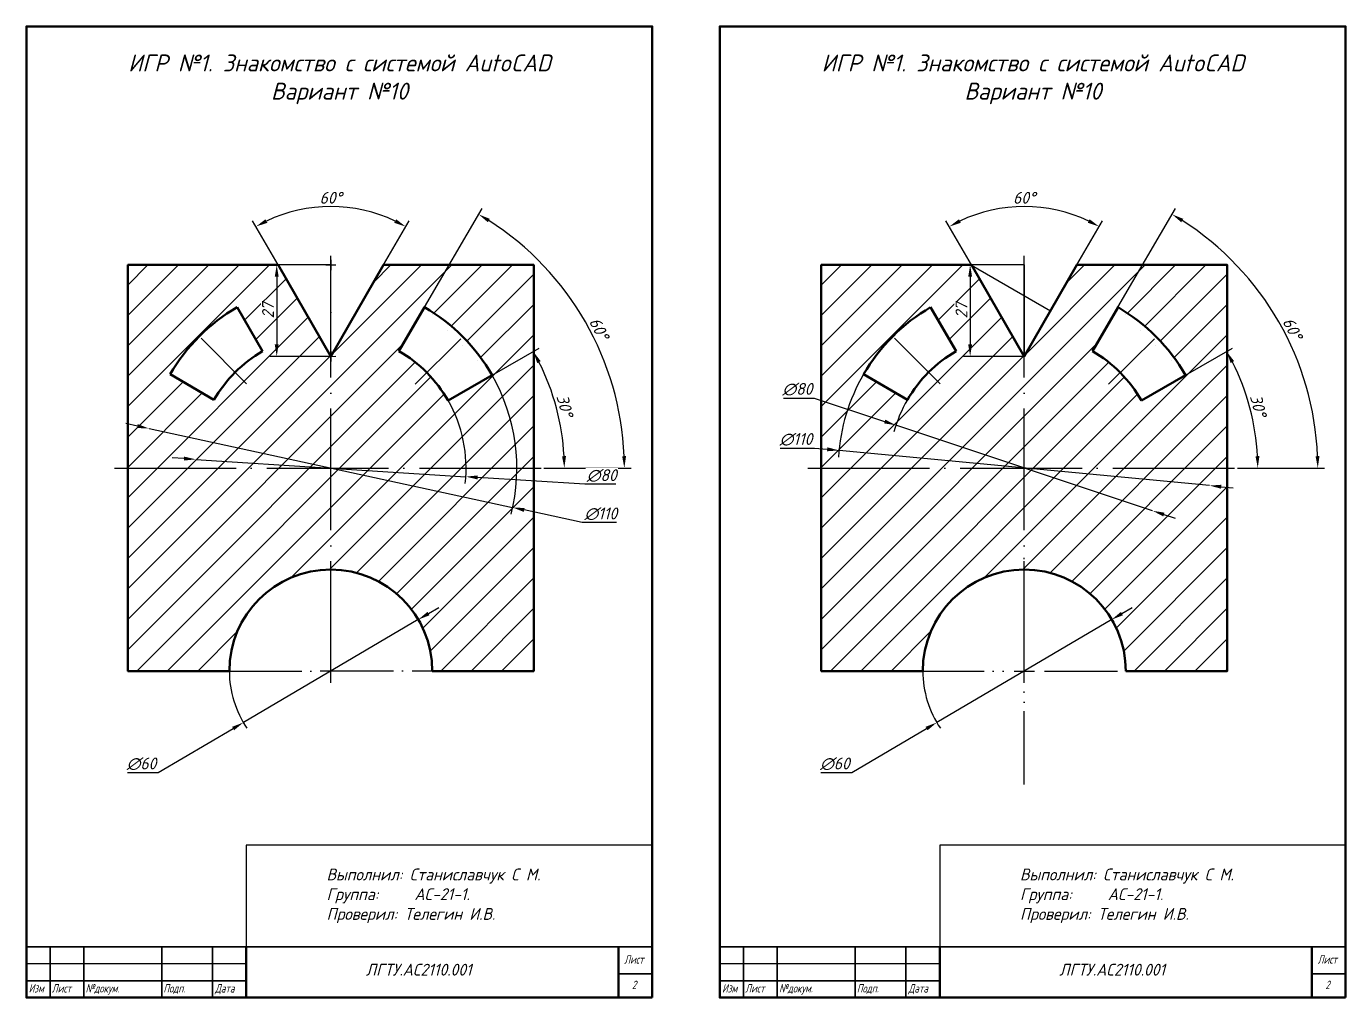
# Model space of a CAD drawing. Header units: millimetres. Extents: x -195 to 410, y 5 to 292.
# Drawn here: x 20 to 410, y 5 to 292 of the extents above; entities that cross this region are included whole.
import ezdxf

# ---------------------------------------------------------------- set-up
doc = ezdxf.new("R2010")
doc.units = ezdxf.units.MM
doc.linetypes.add('ACAD_ISO04W100', pattern=[30, 24, -3, 0, -3])
doc.linetypes.add('CENTER2', pattern=[28.575, 19.05, -3.175, 3.175, -3.175])
doc.styles.add('ЕСКД', font='GOST Common.ttf', dxfattribs={"oblique": 15, "height": 2.5})
doc.styles.add('ЕСКД 3.5-1.0', font='GOST Common.ttf', dxfattribs={"oblique": 15, "height": 3.5})
doc.dimstyles.new('ЕСКД', dxfattribs={"dimtxt": 3.5, "dimasz": 3.5, "dimexe": 2, "dimexo": 0, "dimgap": 0.825, "dimtad": 1, "dimtoh": 1, "dimtxsty": 'ЕСКД 3.5-1.0', "dimcen": 3.5, "dimadec": 0, "dimazin": 0, "dimtfac": 1, "dimtmove": 0, "dimatfit": 3, "dimfxl": 1, "dimtfill": 1, "dimlwd": 25, "dimarcsym": 0})

# ---------------------------------------------------------------- blocks, each defined once
blk = doc.blocks.new('*U25')
at = {"color": 0, "linetype": 'ACAD_ISO04W100', "lineweight": 25, "ltscale": 1.5, "transparency": 16777216}
blk.add_line((0, -63.5), (0, 63.5), dxfattribs=at)
blk = doc.blocks.new('*U26')
at = {"color": 0, "linetype": 'CENTER2', "lineweight": 25, "transparency": 16777216}
blk.add_line((7.6, -7.6), (-7.6, 7.6), dxfattribs=at)
blk = doc.blocks.new('*U27')
at = {"color": 0, "linetype": 'CENTER2', "lineweight": 25, "transparency": 16777216}
blk.add_line((-7.63, -7.57), (7.63, 7.57), dxfattribs=at)
blk = doc.blocks.new('*D28')
at = {"color": 0, "linetype": 'Continuous', "lineweight": -2, "transparency": 16777216}
for p, q in [((110, 221.5), (92, 221.5)), ((110, 194.5), (92, 194.5))]:
    blk.add_line(p, q, dxfattribs=at)
at = {"color": 0, "linetype": 'Continuous', "lineweight": 25, "transparency": 16777216}
blk.add_line((94, 218), (94, 198), dxfattribs=at)
for points in [[(93.42, 218), (94.58, 218), (94, 221.5)], [(93.42, 198), (94.58, 198), (94, 194.5)]]:
    blk.add_solid(points, dxfattribs=at)
at = {"layer": 'Defpoints', "color": 0, "linetype": 'Continuous', "lineweight": 25, "transparency": 16777216}
for p in [(110, 221.5), (94, 194.5), (110, 194.5)]:
    blk.add_point(p, dxfattribs=at)
at = {"color": 0, "linetype": 'Continuous', "lineweight": 25, "transparency": 16777216, "insert": (91.43, 208), "char_height": 3.5, "attachment_point": 5, "rotation": 90, "style": 'ЕСКД 3.5-1.0', "bg_fill": 3, "box_fill_scale": 1.1, "bg_fill_color": 256, "bg_fill_true_color": 13158600, "bg_fill_transparency": 0}
blk.add_mtext('27', dxfattribs=at)
blk = doc.blocks.new('*D29')
at = {"color": 0, "linetype": 'Continuous', "lineweight": -2, "transparency": 16777216}
for p, q in [((137.71, 209.01), (154.73, 238.18)), ((173, 161.5), (198.77, 161.5))]:
    blk.add_line(p, q, dxfattribs=at)
at = {"color": 0, "linetype": 'Continuous', "lineweight": 25, "transparency": 16777216}
blk.add_arc((110, 161.5), 86.77, 2.3113, 57.4323, dxfattribs=at)
for points in [[(156.4, 234.13), (157.01, 235.12), (153.72, 236.45)], [(197.28, 165.01), (196.12, 164.99), (196.77, 161.5)]]:
    blk.add_solid(points, dxfattribs=at)
at = {"layer": 'Defpoints', "color": 0, "linetype": 'Continuous', "lineweight": 25, "transparency": 16777216}
for p in [(176.64, 217.08), (137.71, 209.01), (130.15, 196.05), (46, 161.5), (173, 161.5)]:
    blk.add_point(p, dxfattribs=at)
at = {"color": 0, "linetype": 'Continuous', "lineweight": 25, "transparency": 16777216, "insert": (189.29, 202.69), "char_height": 3.5, "attachment_point": 5, "rotation": 297.451, "style": 'ЕСКД 3.5-1.0', "bg_fill": 3, "box_fill_scale": 1.1, "bg_fill_color": 256, "bg_fill_true_color": 13158600, "bg_fill_transparency": 0}
blk.add_mtext('60°', dxfattribs=at)
blk = doc.blocks.new('*D30')
at = {"color": 0, "linetype": 'Continuous', "lineweight": -2, "transparency": 16777216}
for p, q in [((157.69, 188.89), (171.6, 196.87)), ((173, 161.5), (181.03, 161.5))]:
    blk.add_line(p, q, dxfattribs=at)
at = {"color": 0, "linetype": 'Continuous', "lineweight": 25, "transparency": 16777216}
blk.add_arc((109.97, 161.5), 69.06, 2.9041, 26.9498, dxfattribs=at)
for points in [[(171.02, 192.52), (172.04, 193.08), (169.86, 195.88)], [(179.52, 165.01), (178.36, 164.98), (179.03, 161.5)]]:
    blk.add_solid(points, dxfattribs=at)
at = {"layer": 'Defpoints', "color": 0, "linetype": 'Continuous', "lineweight": 25, "transparency": 16777216}
for p in [(157.69, 188.89), (144.68, 181.42), (177.99, 173.43), (46, 161.5), (173, 161.5)]:
    blk.add_point(p, dxfattribs=at)
at = {"color": 0, "linetype": 'Continuous', "lineweight": 25, "transparency": 16777216, "insert": (179.19, 179.95), "char_height": 3.5, "attachment_point": 5, "rotation": 284.927, "style": 'ЕСКД 3.5-1.0', "bg_fill": 3, "box_fill_scale": 1.1, "bg_fill_color": 256, "bg_fill_true_color": 13158600, "bg_fill_transparency": 0}
blk.add_mtext('30°', dxfattribs=at)
blk = doc.blocks.new('*D31')
at = {"color": 0, "linetype": 'Continuous', "lineweight": 25, "transparency": 16777216}
for p, q in [((138.87, 118.49), (141.89, 120.26)), ((135.86, 116.71), (84.14, 86.29)), ((59, 71.5), (81.13, 84.51)), ((49.89, 71.5), (59, 71.5))]:
    blk.add_line(p, q, dxfattribs=at)
at = {"color": 0, "linetype": 'Continuous', "lineweight": -2, "transparency": 16777216}
blk.add_arc((110, 101.5), 30, 180, 214.2853, dxfattribs=at)
at = {"color": 0, "linetype": 'Continuous', "lineweight": 25, "transparency": 16777216}
for points in [[(138.58, 118.99), (139.17, 117.98), (135.86, 116.71)], [(80.83, 85.02), (81.42, 84.01), (84.14, 86.29)]]:
    blk.add_solid(points, dxfattribs=at)
at = {"layer": 'Defpoints', "color": 0, "linetype": 'Continuous', "lineweight": 25, "transparency": 16777216}
for p in [(135.86, 116.71), (84.14, 86.29)]:
    blk.add_point(p, dxfattribs=at)
at = {"color": 0, "linetype": 'Continuous', "lineweight": 25, "transparency": 16777216, "insert": (54.03, 74.08), "char_height": 3.5, "attachment_point": 5, "style": 'ЕСКД 3.5-1.0', "bg_fill": 3, "box_fill_scale": 1.1, "bg_fill_color": 256, "bg_fill_true_color": 13158600, "bg_fill_transparency": 0}
blk.add_mtext('∅60', dxfattribs=at)
blk = doc.blocks.new('*D32')
at = {"color": 0, "linetype": 'Continuous', "lineweight": -2, "transparency": 16777216}
for p, q in [((94.41, 221.5), (86.86, 234.58)), ((125.59, 221.5), (133.14, 234.58))]:
    blk.add_line(p, q, dxfattribs=at)
at = {"color": 0, "linetype": 'Continuous', "lineweight": 25, "transparency": 16777216}
blk.add_arc((110, 194.5), 44.28, 64.5297, 115.4703, dxfattribs=at)
for points in [[(91.23, 233.96), (90.68, 235), (87.86, 232.85)], [(129.32, 235), (128.77, 233.96), (132.14, 232.85)]]:
    blk.add_solid(points, dxfattribs=at)
at = {"layer": 'Defpoints', "color": 0, "linetype": 'Continuous', "lineweight": 25, "transparency": 16777216}
for p in [(117.69, 238.11), (94.41, 221.5), (125.59, 221.5), (110, 194.5), (110, 194.5)]:
    blk.add_point(p, dxfattribs=at)
at = {"color": 0, "linetype": 'Continuous', "lineweight": 25, "transparency": 16777216, "insert": (110, 241.36), "char_height": 3.5, "attachment_point": 5, "style": 'ЕСКД 3.5-1.0', "bg_fill": 3, "box_fill_scale": 1.1, "bg_fill_color": 256, "bg_fill_true_color": 13158600, "bg_fill_transparency": 0}
blk.add_mtext('60°', dxfattribs=at)
blk = doc.blocks.new('*U39')
at = {"color": 0, "linetype": 'ACAD_ISO04W100', "lineweight": 25, "ltscale": 1.5, "transparency": 16777216}
blk.add_line((0, -63.5), (0, 63.5), dxfattribs=at)
blk = doc.blocks.new('*U40')
at = {"color": 0, "linetype": 'ACAD_ISO04W100', "lineweight": 25, "ltscale": 0.9, "transparency": 16777216}
for p, q in [((0, 6), (0, 33.5)), ((-33.5, 0), (-6, 0)), ((6, 0), (33.5, 0)), ((0, -33.5), (0, -6))]:
    blk.add_line(p, q, dxfattribs=at)
at = {"color": 0, "linetype": 'Continuous', "lineweight": 25, "ltscale": 0.9, "transparency": 16777216}
for p, q in [((-3, 0), (3, 0)), ((0, -3), (0, 3))]:
    blk.add_line(p, q, dxfattribs=at)
blk = doc.blocks.new('*U41')
at = {"color": 0, "linetype": 'CENTER2', "lineweight": 25, "transparency": 16777216}
blk.add_line((7.6, -7.6), (-7.6, 7.6), dxfattribs=at)
blk = doc.blocks.new('*U42')
at = {"color": 0, "linetype": 'CENTER2', "lineweight": 25, "transparency": 16777216}
blk.add_line((-7.63, -7.57), (7.63, 7.57), dxfattribs=at)
blk = doc.blocks.new('*D43')
at = {"color": 0, "linetype": 'Continuous', "lineweight": -2, "transparency": 16777216}
for p, q in [((315, 221.5), (297, 221.5)), ((315, 194.5), (297, 194.5))]:
    blk.add_line(p, q, dxfattribs=at)
at = {"color": 0, "linetype": 'Continuous', "lineweight": 25, "transparency": 16777216}
blk.add_line((299, 218), (299, 198), dxfattribs=at)
for points in [[(298.42, 218), (299.58, 218), (299, 221.5)], [(298.42, 198), (299.58, 198), (299, 194.5)]]:
    blk.add_solid(points, dxfattribs=at)
at = {"layer": 'Defpoints', "color": 0, "linetype": 'Continuous', "lineweight": 25, "transparency": 16777216}
for p in [(315, 221.5), (299, 194.5), (315, 194.5)]:
    blk.add_point(p, dxfattribs=at)
at = {"color": 0, "linetype": 'Continuous', "lineweight": 25, "transparency": 16777216, "insert": (296.43, 208), "char_height": 3.5, "attachment_point": 5, "rotation": 90, "style": 'ЕСКД 3.5-1.0', "bg_fill": 3, "box_fill_scale": 1.1, "bg_fill_color": 256, "bg_fill_true_color": 13158600, "bg_fill_transparency": 0}
blk.add_mtext('27', dxfattribs=at)
blk = doc.blocks.new('*D44')
at = {"color": 0, "linetype": 'Continuous', "lineweight": -2, "transparency": 16777216}
for p, q in [((342.71, 209.01), (359.73, 238.18)), ((378, 161.5), (403.77, 161.5))]:
    blk.add_line(p, q, dxfattribs=at)
at = {"color": 0, "linetype": 'Continuous', "lineweight": 25, "transparency": 16777216}
blk.add_arc((315, 161.5), 86.77, 2.3113, 57.4323, dxfattribs=at)
for points in [[(361.4, 234.13), (362.01, 235.12), (358.72, 236.45)], [(402.28, 165.01), (401.12, 164.99), (401.77, 161.5)]]:
    blk.add_solid(points, dxfattribs=at)
at = {"layer": 'Defpoints', "color": 0, "linetype": 'Continuous', "lineweight": 25, "transparency": 16777216}
for p in [(381.64, 217.08), (342.71, 209.01), (335.15, 196.05), (251, 161.5), (378, 161.5)]:
    blk.add_point(p, dxfattribs=at)
at = {"color": 0, "linetype": 'Continuous', "lineweight": 25, "transparency": 16777216, "insert": (394.29, 202.69), "char_height": 3.5, "attachment_point": 5, "rotation": 297.451, "style": 'ЕСКД 3.5-1.0', "bg_fill": 3, "box_fill_scale": 1.1, "bg_fill_color": 256, "bg_fill_true_color": 13158600, "bg_fill_transparency": 0}
blk.add_mtext('60°', dxfattribs=at)
blk = doc.blocks.new('*D45')
at = {"color": 0, "linetype": 'Continuous', "lineweight": -2, "transparency": 16777216}
for p, q in [((362.69, 188.89), (376.6, 196.87)), ((378, 161.5), (386.03, 161.5))]:
    blk.add_line(p, q, dxfattribs=at)
at = {"color": 0, "linetype": 'Continuous', "lineweight": 25, "transparency": 16777216}
blk.add_arc((314.97, 161.5), 69.06, 2.9041, 26.9498, dxfattribs=at)
for points in [[(376.02, 192.52), (377.04, 193.08), (374.86, 195.88)], [(384.52, 165.01), (383.36, 164.98), (384.03, 161.5)]]:
    blk.add_solid(points, dxfattribs=at)
at = {"layer": 'Defpoints', "color": 0, "linetype": 'Continuous', "lineweight": 25, "transparency": 16777216}
for p in [(362.69, 188.89), (349.68, 181.42), (382.99, 173.43), (251, 161.5), (378, 161.5)]:
    blk.add_point(p, dxfattribs=at)
at = {"color": 0, "linetype": 'Continuous', "lineweight": 25, "transparency": 16777216, "insert": (384.19, 179.95), "char_height": 3.5, "attachment_point": 5, "rotation": 284.927, "style": 'ЕСКД 3.5-1.0', "bg_fill": 3, "box_fill_scale": 1.1, "bg_fill_color": 256, "bg_fill_true_color": 13158600, "bg_fill_transparency": 0}
blk.add_mtext('30°', dxfattribs=at)
blk = doc.blocks.new('*D46')
at = {"color": 0, "linetype": 'Continuous', "lineweight": 25, "transparency": 16777216}
for p, q in [((343.87, 118.49), (346.89, 120.26)), ((340.86, 116.71), (289.14, 86.29)), ((264, 71.5), (286.13, 84.51)), ((254.89, 71.5), (264, 71.5))]:
    blk.add_line(p, q, dxfattribs=at)
at = {"color": 0, "linetype": 'Continuous', "lineweight": -2, "transparency": 16777216}
blk.add_arc((315, 101.5), 30, 180, 214.2853, dxfattribs=at)
at = {"color": 0, "linetype": 'Continuous', "lineweight": 25, "transparency": 16777216}
for points in [[(343.58, 118.99), (344.17, 117.98), (340.86, 116.71)], [(285.83, 85.02), (286.42, 84.01), (289.14, 86.29)]]:
    blk.add_solid(points, dxfattribs=at)
at = {"layer": 'Defpoints', "color": 0, "linetype": 'Continuous', "lineweight": 25, "transparency": 16777216}
for p in [(340.86, 116.71), (289.14, 86.29)]:
    blk.add_point(p, dxfattribs=at)
at = {"color": 0, "linetype": 'Continuous', "lineweight": 25, "transparency": 16777216, "insert": (259.03, 74.08), "char_height": 3.5, "attachment_point": 5, "style": 'ЕСКД 3.5-1.0', "bg_fill": 3, "box_fill_scale": 1.1, "bg_fill_color": 256, "bg_fill_true_color": 13158600, "bg_fill_transparency": 0}
blk.add_mtext('∅60', dxfattribs=at)
blk = doc.blocks.new('*D47')
at = {"color": 0, "linetype": 'Continuous', "lineweight": -2, "transparency": 16777216}
for p, q in [((299.41, 221.5), (291.86, 234.58)), ((330.59, 221.5), (338.14, 234.58))]:
    blk.add_line(p, q, dxfattribs=at)
at = {"color": 0, "linetype": 'Continuous', "lineweight": 25, "transparency": 16777216}
blk.add_arc((315, 194.5), 44.28, 64.5297, 115.4703, dxfattribs=at)
for points in [[(296.23, 233.96), (295.68, 235), (292.86, 232.85)], [(334.32, 235), (333.77, 233.96), (337.14, 232.85)]]:
    blk.add_solid(points, dxfattribs=at)
at = {"layer": 'Defpoints', "color": 0, "linetype": 'Continuous', "lineweight": 25, "transparency": 16777216}
for p in [(322.69, 238.11), (299.41, 221.5), (330.59, 221.5), (315, 194.5), (315, 194.5)]:
    blk.add_point(p, dxfattribs=at)
at = {"color": 0, "linetype": 'Continuous', "lineweight": 25, "transparency": 16777216, "insert": (315, 241.36), "char_height": 3.5, "attachment_point": 5, "style": 'ЕСКД 3.5-1.0', "bg_fill": 3, "box_fill_scale": 1.1, "bg_fill_color": 256, "bg_fill_true_color": 13158600, "bg_fill_transparency": 0}
blk.add_mtext('60°', dxfattribs=at)
blk = doc.blocks.new('*D48')
at = {"color": 0, "linetype": 'Continuous', "lineweight": 25, "transparency": 16777216}
for p, q in [((243.81, 182.18), (252.92, 182.18)), ((252.92, 182.18), (273.73, 175.25)), ((352.95, 148.86), (277.05, 174.14)), ((356.27, 147.75), (359.59, 146.64))]:
    blk.add_line(p, q, dxfattribs=at)
at = {"color": 0, "linetype": 'Continuous', "lineweight": -2, "transparency": 16777216}
blk.add_arc((315, 161.5), 40, 149.7436, 164.4383, dxfattribs=at)
at = {"color": 0, "linetype": 'Continuous', "lineweight": 25, "transparency": 16777216}
for points in [[(273.91, 175.8), (273.55, 174.7), (277.05, 174.14)], [(356.45, 148.3), (356.09, 147.2), (352.95, 148.86)]]:
    blk.add_solid(points, dxfattribs=at)
at = {"layer": 'Defpoints', "color": 0, "linetype": 'Continuous', "lineweight": 25, "transparency": 16777216}
for p in [(277.05, 174.14), (352.95, 148.86)]:
    blk.add_point(p, dxfattribs=at)
at = {"color": 0, "linetype": 'Continuous', "lineweight": 25, "transparency": 16777216, "insert": (247.95, 184.76), "char_height": 3.5, "attachment_point": 5, "style": 'ЕСКД 3.5-1.0', "bg_fill": 3, "box_fill_scale": 1.1, "bg_fill_color": 256, "bg_fill_true_color": 13158600, "bg_fill_transparency": 0}
blk.add_mtext('∅80', dxfattribs=at)
blk = doc.blocks.new('*D49')
at = {"color": 0, "linetype": 'Continuous', "lineweight": 25, "transparency": 16777216}
for p, q in [((242.85, 167.39), (253.01, 167.39)), ((253.01, 167.39), (256.76, 167.03)), ((369.75, 156.3), (260.25, 166.7)), ((373.24, 155.97), (376.72, 155.64))]:
    blk.add_line(p, q, dxfattribs=at)
at = {"color": 0, "linetype": 'Continuous', "lineweight": -2, "transparency": 16777216}
blk.add_arc((315, 161.5), 55, 149.7436, 176.6587, dxfattribs=at)
at = {"color": 0, "linetype": 'Continuous', "lineweight": 25, "transparency": 16777216}
for points in [[(256.82, 167.61), (256.71, 166.45), (260.25, 166.7)], [(373.29, 156.55), (373.18, 155.39), (369.75, 156.3)]]:
    blk.add_solid(points, dxfattribs=at)
at = {"layer": 'Defpoints', "color": 0, "linetype": 'Continuous', "lineweight": 25, "transparency": 16777216}
for p in [(260.25, 166.7), (369.75, 156.3)]:
    blk.add_point(p, dxfattribs=at)
at = {"color": 0, "linetype": 'Continuous', "lineweight": 25, "transparency": 16777216, "insert": (247.52, 169.96), "char_height": 3.5, "attachment_point": 5, "style": 'ЕСКД 3.5-1.0', "bg_fill": 3, "box_fill_scale": 1.1, "bg_fill_color": 256, "bg_fill_true_color": 13158600, "bg_fill_transparency": 0}
blk.add_mtext('∅110', dxfattribs=at)
blk = doc.blocks.new('*D50')
at = {"color": 0, "linetype": 'Continuous', "lineweight": 25, "transparency": 16777216}
for p, q in [((52.83, 173.9), (49.41, 174.64)), ((56.25, 173.16), (163.75, 149.84)), ((184.33, 145.38), (167.17, 149.1)), ((194.49, 145.38), (184.33, 145.38))]:
    blk.add_line(p, q, dxfattribs=at)
at = {"color": 0, "linetype": 'Continuous', "lineweight": -2, "transparency": 16777216}
blk.add_arc((110, 161.5), 55, 345.6768, 29.87, dxfattribs=at)
at = {"color": 0, "linetype": 'Continuous', "lineweight": 25, "transparency": 16777216}
for points in [[(52.95, 174.47), (52.71, 173.33), (56.25, 173.16)], [(167.29, 149.67), (167.05, 148.53), (163.75, 149.84)]]:
    blk.add_solid(points, dxfattribs=at)
at = {"layer": 'Defpoints', "color": 0, "linetype": 'Continuous', "lineweight": 25, "transparency": 16777216}
for p in [(56.25, 173.16), (163.75, 149.84)]:
    blk.add_point(p, dxfattribs=at)
at = {"color": 0, "linetype": 'Continuous', "lineweight": 25, "transparency": 16777216, "insert": (189.82, 147.95), "char_height": 3.5, "attachment_point": 5, "style": 'ЕСКД 3.5-1.0', "bg_fill": 3, "box_fill_scale": 1.1, "bg_fill_color": 256, "bg_fill_true_color": 13158600, "bg_fill_transparency": 0}
blk.add_mtext('∅110', dxfattribs=at)
blk = doc.blocks.new('*D51')
at = {"color": 0, "linetype": 'Continuous', "lineweight": 25, "transparency": 16777216}
for p, q in [((66.59, 164.29), (63.1, 164.51)), ((70.08, 164.06), (149.92, 158.94)), ((185.12, 156.68), (153.41, 158.71)), ((194.24, 156.68), (185.12, 156.68))]:
    blk.add_line(p, q, dxfattribs=at)
at = {"color": 0, "linetype": 'Continuous', "lineweight": -2, "transparency": 16777216}
blk.add_arc((110, 161.5), 40, 353.4643, 29.876, dxfattribs=at)
at = {"color": 0, "linetype": 'Continuous', "lineweight": 25, "transparency": 16777216}
for points in [[(66.63, 164.87), (66.55, 163.7), (70.08, 164.06)], [(153.45, 159.3), (153.37, 158.13), (149.92, 158.94)]]:
    blk.add_solid(points, dxfattribs=at)
at = {"layer": 'Defpoints', "color": 0, "linetype": 'Continuous', "lineweight": 25, "transparency": 16777216}
for p in [(70.08, 164.06), (149.92, 158.94)]:
    blk.add_point(p, dxfattribs=at)
at = {"color": 0, "linetype": 'Continuous', "lineweight": 25, "transparency": 16777216, "insert": (190.09, 159.26), "char_height": 3.5, "attachment_point": 5, "style": 'ЕСКД 3.5-1.0', "bg_fill": 3, "box_fill_scale": 1.1, "bg_fill_color": 256, "bg_fill_true_color": 13158600, "bg_fill_transparency": 0}
blk.add_mtext('∅80', dxfattribs=at)

msp = doc.modelspace()

# ---------------------------------------------------------------- hatches: boundary and pattern name
at = {"linetype": 'Continuous', "lineweight": 25}
h = msp.add_hatch(dxfattribs=at)
h.set_pattern_fill('ANSI31', color=256, scale=2)
h.set_pattern_definition([(45, (-200, -7.5), (-4.49013, 4.49013), [])])
edge = h.paths.add_edge_path()
edge.add_line((94.412, 221.5), (50, 221.5))
edge.add_line((50, 221.5), (50, 101.5))
edge.add_line((50, 101.5), (80, 101.5))
edge.add_arc((110, 101.5), 30, 0, 180, ccw=False)
edge.add_line((140, 101.5), (170, 101.5))
edge.add_line((170, 101.5), (170, 221.5))
edge.add_line((170, 221.5), (125.588, 221.5))
edge.add_line((125.588, 221.5), (110, 194.5))
edge.add_line((110, 194.5), (94.412, 221.5))
edge = h.paths.add_edge_path(flags=16)
edge.add_line((89.845, 196.051), (82.287, 209.008))
edge.add_arc((110, 161.5), 55, 120.25644, 149.74356)
edge.add_line((62.492, 189.213), (75.449, 181.655))
edge.add_arc((110, 161.5), 40, 120.25644, 149.74356, ccw=False)
edge = h.paths.add_edge_path(flags=16)
edge.add_arc((110, 161.5), 40, 29.87599, 59.74356)
edge.add_line((130.155, 196.051), (137.713, 209.008))
edge.add_arc((110, 161.5), 55, 29.86998, 59.74356, ccw=False)
edge.add_line((157.694, 188.892), (144.684, 181.425))
h = msp.add_hatch(dxfattribs=at)
h.set_pattern_fill('ANSI31', color=256, scale=2)
h.set_pattern_definition([(45, (5, -7.5), (-4.49013, 4.49013), [])])
edge = h.paths.add_edge_path()
edge.add_line((299.412, 221.5), (255, 221.5))
edge.add_line((255, 221.5), (255, 101.5))
edge.add_line((255, 101.5), (285, 101.5))
edge.add_arc((315, 101.5), 30, 0, 180, ccw=False)
edge.add_line((345, 101.5), (375, 101.5))
edge.add_line((375, 101.5), (375, 221.5))
edge.add_line((375, 221.5), (330.588, 221.5))
edge.add_line((330.588, 221.5), (315, 194.5))
edge.add_line((315, 194.5), (299.412, 221.5))
edge = h.paths.add_edge_path(flags=16)
edge.add_line((294.845, 196.051), (287.287, 209.008))
edge.add_arc((315, 161.5), 55, 120.25644, 149.74356)
edge.add_line((267.492, 189.213), (280.449, 181.655))
edge.add_arc((315, 161.5), 40, 120.25644, 149.74356, ccw=False)
edge = h.paths.add_edge_path(flags=16)
edge.add_arc((315, 161.5), 40, 29.87599, 59.74356)
edge.add_line((335.155, 196.051), (342.713, 209.008))
edge.add_arc((315, 161.5), 55, 29.86998, 59.74356, ccw=False)
edge.add_line((362.694, 188.892), (349.684, 181.425))

# ---------------------------------------------------------------- linework, layer by layer
at = {"color": 7, "linetype": 'Continuous', "lineweight": 25}
msp.add_line((315, 221.5), (315, 194.5), dxfattribs=at)
at = {"lineweight": 50}
for p, q in [((89.845, 196.051), (82.287, 209.008)), ((294.845, 196.051), (287.287, 209.008)), ((75.449, 181.655), (62.492, 189.213)), ((280.449, 181.655), (267.492, 189.213)), ((85, 20), (85, 5)), ((195, 5), (195, 20)), ((290, 20), (290, 5)), ((400, 5), (400, 20))]:
    msp.add_line(p, q, dxfattribs=at)
at = {"linetype": 'ByBlock', "lineweight": 50}
for p, q in [((130.155, 196.051), (137.713, 209.008)), ((335.155, 196.051), (342.713, 209.008)), ((144.684, 181.425), (157.694, 188.892)), ((349.684, 181.425), (362.694, 188.892))]:
    msp.add_line(p, q, dxfattribs=at)
at = {"linetype": 'ACAD_ISO04W100', "lineweight": 25, "ltscale": 1.5}
for p, q in [((46, 161.5), (173, 161.5)), ((251, 161.5), (378, 161.5))]:
    msp.add_line(p, q, dxfattribs=at)
at = {"lineweight": 25}
for p, q in [((85, 50), (85, 20)), ((205, 50), (85, 50)), ((290, 50), (290, 20)), ((410, 50), (290, 50)), ((85, 15), (20, 15)), ((290, 15), (225, 15))]:
    msp.add_line(p, q, dxfattribs=at)
at = {"lineweight": 35}
for p, q in [((205, 20), (20, 20)), ((27, 20), (27, 5)), ((37, 20), (37, 5)), ((60, 20), (60, 5)), ((75, 20), (75, 5)), ((410, 20), (225, 20)), ((232, 20), (232, 5)), ((242, 20), (242, 5)), ((265, 20), (265, 5)), ((280, 20), (280, 5)), ((195, 12), (205, 12)), ((400, 12), (410, 12)), ((85, 10), (20, 10)), ((290, 10), (225, 10))]:
    msp.add_line(p, q, dxfattribs=at)
for p, q in [((205, 5), (20, 5)), ((20, 5), (205, 5)), ((410, 5), (225, 5)), ((225, 5), (410, 5))]:
    msp.add_line(p, q)
at = {"linetype": 'ByBlock', "lineweight": 50}
for points in [[(205, 5), (205, 292), (20, 292), (20, 5)], [(410, 5), (410, 292), (225, 292), (225, 5)]]:
    msp.add_lwpolyline(points, close=True, dxfattribs=at)
at = {"lineweight": 50}
for points in [[(94.412, 221.5), (50, 221.5), (50, 101.5), (80, 101.5)], [(94.412, 221.5), (110, 194.5), (125.588, 221.5)], [(299.412, 221.5), (255, 221.5), (255, 101.5), (285, 101.5)], [(299.412, 221.5), (315, 194.5), (330.588, 221.5)]]:
    msp.add_lwpolyline(points, dxfattribs=at)
at = {"linetype": 'ByBlock', "lineweight": 50}
for points in [[(140, 101.5), (170, 101.5), (170, 221.5), (125.588, 221.5)], [(345, 101.5), (375, 101.5), (375, 221.5), (330.588, 221.5)]]:
    msp.add_lwpolyline(points, dxfattribs=at)
at = {"lineweight": 50}
for centre, radius, start, end in [((110, 161.5), 55, 120.25644, 149.74356), ((315, 161.5), 55, 120.25644, 149.74356), ((110, 161.5), 40, 120.25644, 149.74356), ((110, 161.5), 40, 29.87599, 59.74356), ((315, 161.5), 40, 120.25644, 149.74356), ((315, 161.5), 40, 29.87599, 59.74356), ((110, 101.5), 30, 0, 180), ((315, 101.5), 30, 0, 180)]:
    msp.add_arc(centre, radius, start, end, dxfattribs=at)
at = {"linetype": 'ByBlock', "lineweight": 50}
for centre in [(110, 161.5), (315, 161.5)]:
    msp.add_arc(centre, 55, 29.86998, 59.74356, dxfattribs=at)
at = {"color": 7, "linetype": 'Continuous', "lineweight": 25}
for p in [(110, 207.5), (315, 207.5)]:
    msp.add_point(p, dxfattribs=at)

# ---------------------------------------------------------------- block references
at = {"color": 7, "linetype": 'ACAD_ISO04W100', "lineweight": 25, "ltscale": 1.5}
for name, p in [('*U25', (110, 161.5)), ('*U39', (315, 161.5))]:
    msp.add_blockref(name, p, dxfattribs=at)
at = {"color": 7, "linetype": 'CENTER2', "lineweight": 25}
for name, p in [('*U26', (77.518, 193.982)), ('*U27', (142.561, 193.844)), ('*U41', (282.518, 193.982)), ('*U42', (347.561, 193.844))]:
    msp.add_blockref(name, p, dxfattribs=at)
at = {"color": 0, "linetype": 'ACAD_ISO04W100', "lineweight": 25, "ltscale": 0.9}
msp.add_blockref('*U40', (315, 101.5), dxfattribs=at)

# ---------------------------------------------------------------- texts
at = {"color": 7, "linetype": 'Continuous', "lineweight": 25, "char_height": 5, "attachment_point": 1, "style": 'ЕСКД 3.5-1.0'}
for insert in [(20, 283.695), (225, 283.695)]:
    msp.add_mtext_dynamic_manual_height_columns('\\pxqc;ИГР №1. Знакомство с системой AutoCAD^JВариант №10', width=185.13554, gutter_width=17.5, heights=[0], dxfattribs=dict(at, insert=insert))
at = {"linetype": 'ByBlock', "lineweight": 50, "char_height": 3.5, "attachment_point": 1, "style": 'ЕСКД'}
for s, width, insert in [('Выполнил: Станиславчук С М.\\PГруппа:     АС-21-1.^JПроверил: Телегин И.В.', 88, (108.74, 43.145)), ('Выполнил: Станиславчук С М.\\PГруппа:     АС-21-1.^JПроверил: Телегин И.В.', 88, (313.74, 43.145)), ('ЛГТУ.АС2110.001', 59, (120.344, 15)), ('ЛГТУ.АС2110.001', 59, (325.344, 15))]:
    msp.add_mtext_dynamic_manual_height_columns(s, width=width, gutter_width=12.5, heights=[0], dxfattribs=dict(at, insert=insert))
at = {"lineweight": 35, "char_height": 2.5, "attachment_point": 1, "style": 'ЕСКД'}
for insert in [(196.732, 17.532), (401.732, 17.532)]:
    msp.add_mtext_dynamic_manual_height_columns('{\\W0.8;Лист}', width=10, gutter_width=12.5, heights=[5], dxfattribs=dict(at, insert=insert))
at = {"char_height": 2.5, "attachment_point": 1, "style": 'ЕСКД'}
for s, width, insert in [('{\\W0.8;Изм}', 10, (20.671, 9)), ('{\\W0.8;Лист}', 10, (27.5, 9)), ('{\\W0.8;№докум.}', 17.5, (37.5, 9)), ('{\\W0.8;Подп.}', 10, (60.5, 9)), ('{\\W0.8;Дата}', 10, (75.777, 9)), ('{\\W0.8;2}', 10, (199, 10)), ('{\\W0.8;Изм}', 10, (225.671, 9)), ('{\\W0.8;Лист}', 10, (232.5, 9)), ('{\\W0.8;№докум.}', 17.5, (242.5, 9)), ('{\\W0.8;Подп.}', 10, (265.5, 9)), ('{\\W0.8;Дата}', 10, (280.777, 9)), ('{\\W0.8;2}', 10, (404, 10))]:
    msp.add_mtext_dynamic_manual_height_columns(s, width=width, gutter_width=12.5, heights=[5], dxfattribs=dict(at, insert=insert))

# ---------------------------------------------------------------- next in the draw order: dimensions: what is measured, and where the dimension line sits
at = {"color": 7, "linetype": 'Continuous', "lineweight": 25}
for p1, p2, picture, middle in [((110, 221.5), (110, 194.5), '*D28', (91.425, 208)), ((315, 221.5), (315, 194.5), '*D43', (296.425, 208))]:
    dim = msp.add_aligned_dim(p1=p1, p2=p2, distance=-16, dimstyle='ЕСКД', dxfattribs=at)
    dim.commit()
    dim.dimension.update_dxf_attribs({"geometry": picture, "text_midpoint": middle})
for p1, p2, picture, middle in [((135.858, 116.711), (84.142, 86.289), '*D31', (54.031, 71.5)), ((340.858, 116.711), (289.142, 86.289), '*D46', (259.031, 71.5))]:
    dim = msp.add_diameter_dim_2p(p1=p1, p2=p2, dimstyle='ЕСКД', dxfattribs=at)
    dim.commit()
    dim.dimension.update_dxf_attribs({"geometry": picture, "text_midpoint": middle, "dimtype": 163})

# ---------------------------------------------------------------- next in the draw order: linework, layer by layer
at = {"color": 7, "linetype": 'ACAD_ISO04W100', "lineweight": 25, "ltscale": 0.9}
msp.add_line((79.799, 101.486), (140.123, 101.554), dxfattribs=at)

# ---------------------------------------------------------------- next in the draw order: dimensions: what is measured, and where the dimension line sits
at = {"color": 7, "linetype": 'Continuous', "lineweight": 25}
for base, line1, line2, picture, middle in [((176.636, 217.076), ((46, 161.5), (173, 161.5)), ((130.155, 196.051), (137.713, 209.008)), '*D29', (187, 201.5)), ((381.636, 217.076), ((251, 161.5), (378, 161.5)), ((335.155, 196.051), (342.713, 209.008)), '*D44', (392, 201.5))]:
    dim = msp.add_angular_dim_2l(base=base, line1=line1, line2=line2, dimstyle='ЕСКД', dxfattribs=at)
    dim.commit()
    dim.dimension.update_dxf_attribs({"geometry": picture, "text_midpoint": middle, "dimtype": 162})

# ---------------------------------------------------------------- next in the draw order: dimensions: what is measured, and where the dimension line sits
for base, line1, line2, picture, middle in [((177.99, 173.434), ((46, 161.5), (173, 161.5)), ((144.684, 181.425), (157.694, 188.892)), '*D30', (179.187, 179.952)), ((382.99, 173.434), ((251, 161.5), (378, 161.5)), ((349.684, 181.425), (362.694, 188.892)), '*D45', (384.187, 179.952))]:
    dim = msp.add_angular_dim_2l(base=base, line1=line1, line2=line2, dimstyle='ЕСКД', dxfattribs=at)
    dim.commit()
    dim.dimension.update_dxf_attribs({"geometry": picture, "text_midpoint": middle})

# ---------------------------------------------------------------- next in the draw order: dimensions: what is measured, and where the dimension line sits
for base, line1, line2, picture, middle in [((117.69, 238.11), ((110, 194.5), (125.588, 221.5)), ((94.412, 221.5), (110, 194.5)), '*D32', (110, 241.358)), ((322.69, 238.11), ((315, 194.5), (330.588, 221.5)), ((299.412, 221.5), (315, 194.5)), '*D47', (315, 241.358))]:
    dim = msp.add_angular_dim_2l(base=base, line1=line1, line2=line2, dimstyle='ЕСКД', dxfattribs=at)
    dim.commit()
    dim.dimension.update_dxf_attribs({"geometry": picture, "text_midpoint": middle})
for p1, p2, picture, middle in [((56.25, 173.16), (163.75, 149.84), '*D50', (184.328, 145.376)), ((352.949, 148.856), (277.051, 174.144), '*D48', (247.952, 182.183))]:
    dim = msp.add_diameter_dim_2p(p1=p1, p2=p2, dimstyle='ЕСКД', dxfattribs=at)
    dim.commit()
    dim.dimension.update_dxf_attribs({"geometry": picture, "text_midpoint": middle, "dimtype": 163})

# ---------------------------------------------------------------- next in the draw order: linework, layer by layer
at = {"color": 1, "linetype": 'Continuous', "lineweight": 25}
for p, q in [((110.008, 223), (109.992, 220)), ((108.5, 221.495), (111.5, 221.505)), ((110.008, 196), (109.992, 193)), ((108.5, 194.496), (111.5, 194.505))]:
    msp.add_line(p, q, dxfattribs=at)
at = {"color": 7, "linetype": 'Continuous', "lineweight": 25}
for p, q in [((299.414, 221.468), (322.73, 207.947)), ((110, 192.5), (110, 196.5))]:
    msp.add_line(p, q, dxfattribs=at)

# ---------------------------------------------------------------- next in the draw order: dimensions: what is measured, and where the dimension line sits
for p1, p2, picture, middle in [((369.754, 156.3), (260.246, 166.7), '*D49', (253.014, 167.386)), ((70.082, 164.061), (149.918, 158.939), '*D51', (185.125, 156.68))]:
    dim = msp.add_diameter_dim_2p(p1=p1, p2=p2, dimstyle='ЕСКД', dxfattribs=at)
    dim.commit()
    dim.dimension.update_dxf_attribs({"geometry": picture, "text_midpoint": middle, "dimtype": 163})

doc.saveas('drawing.dxf')
